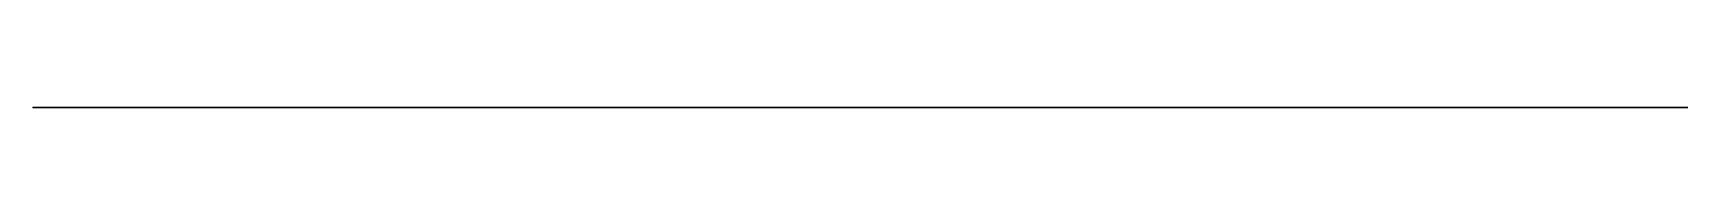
# Model space of a CAD drawing. Header units: centimetres. Extents: x 0 to 6.5, y 0 to 0.
import ezdxf

# ---------------------------------------------------------------- set-up
doc = ezdxf.new("R2010")
doc.units = ezdxf.units.CM
doc.header["$MEASUREMENT"] = 0
doc.layers.add('pcb_base_flipped v2_Sketch1', color=7, linetype='Continuous')

msp = doc.modelspace()

# ---------------------------------------------------------------- linework, layer by layer
at = {"layer": 'pcb_base_flipped v2_Sketch1'}
for p, q in [((1, 0, -1.8), (0, 0, -1.8)), ((0, 0, -3.2), (1, 0, -3.2)), ((0, 0, -1.8), (0, 0, -3.2)), ((0.7, 0, -6.05), (1, 0, -6.05)), ((0.7, 0, -4.85), (0.7, 0, -6.05)), ((1, 0, -4.85), (0.7, 0, -4.85)), ((1, 0, -3.2), (1, 0, -4.85)), ((1, 0, -6.05), (1, 0, -6.9)), ((1, 0, -6.9), (2.5, 0, -6.9)), ((1, 0, -1), (1, 0, -1.8)), ((2.2, 0, -1), (1, 0, -1)), ((1.5, 0, -1.5), (1.5, 0, -1.2)), ((1.5, 0, -6.7), (2.4, 0, -6.7)), ((1.5, 0, -1.2), (2.4, 0, -1.2)), ((2.4, 0, -6.4), (1.5, 0, -6.4)), ((1.5, 0, -6.4), (1.5, 0, -6.7)), ((2.4, 0, -1.5), (1.5, 0, -1.5)), ((1.7, 0, -4.5), (4, 0, -4.5)), ((4, 0, -3.3), (1.7, 0, -3.3)), ((1.7, 0, -3.3), (1.7, 0, -4.5)), ((4.3, 0, -0.2), (2.2, 0, -0.2)), ((2.2, 0, -0.2), (2.2, 0, -1)), ((2.4, 0, -6.7), (2.4, 0, -6.4)), ((2.4, 0, -1.2), (2.4, 0, -1.5)), ((2.5, 0, -7.5), (4, 0, -7.5)), ((2.5, 0, -6.9), (2.5, 0, -7.5)), ((3.05, 0, -2.7), (2.75, 0, -2.7)), ((2.75, 0, -1.9), (3.05, 0, -1.9)), ((2.75, 0, -2.7), (2.75, 0, -1.9)), ((2.75, 0, -5.9001), (3.05, 0, -5.9001)), ((2.75, 0, -4.9), (2.75, 0, -5.9001)), ((3.05, 0, -4.9), (2.75, 0, -4.9)), ((3.05, 0, -1.9), (3.05, 0, -2.7)), ((3.05, 0, -5.9001), (3.05, 0, -4.9)), ((4, 0, -7.5), (4, 0, -6.9)), ((4, 0, -6.9), (5.5, 0, -6.9)), ((4, 0, -4.5), (4, 0, -3.3)), ((5, 0, -1.2), (4.2, 0, -1.2)), ((5, 0, -6.7), (4.2, 0, -6.7)), ((4.2, 0, -6.4), (5, 0, -6.4)), ((4.2, 0, -1.5), (5, 0, -1.5)), ((4.2, 0, -6.7), (4.2, 0, -6.4)), ((4.2, 0, -1.2), (4.2, 0, -1.5)), ((4.3, 0, -1), (4.3, 0, -0.2)), ((5.5, 0, -1), (4.3, 0, -1)), ((5, 0, -6.4), (5, 0, -6.7)), ((5, 0, -1.5), (5, 0, -1.2)), ((5.8, 0, -4.65), (5.5, 0, -4.65)), ((5.5, 0, -1.8), (5.5, 0, -1)), ((5.5, 0, -5.65), (5.8, 0, -5.65)), ((5.5, 0, -6.9), (5.5, 0, -5.65)), ((5.5, 0, -4.65), (5.5, 0, -3.2)), ((5.5, 0, -3.2), (6.5, 0, -3.2)), ((6.5, 0, -1.8), (5.5, 0, -1.8)), ((5.8, 0, -5.65), (5.8, 0, -4.65)), ((6.5, 0, -3.2), (6.5, 0, -1.8))]:
    msp.add_line(p, q, dxfattribs=at)
msp.add_point((0, 0), dxfattribs=at)

doc.saveas('drawing.dxf')
